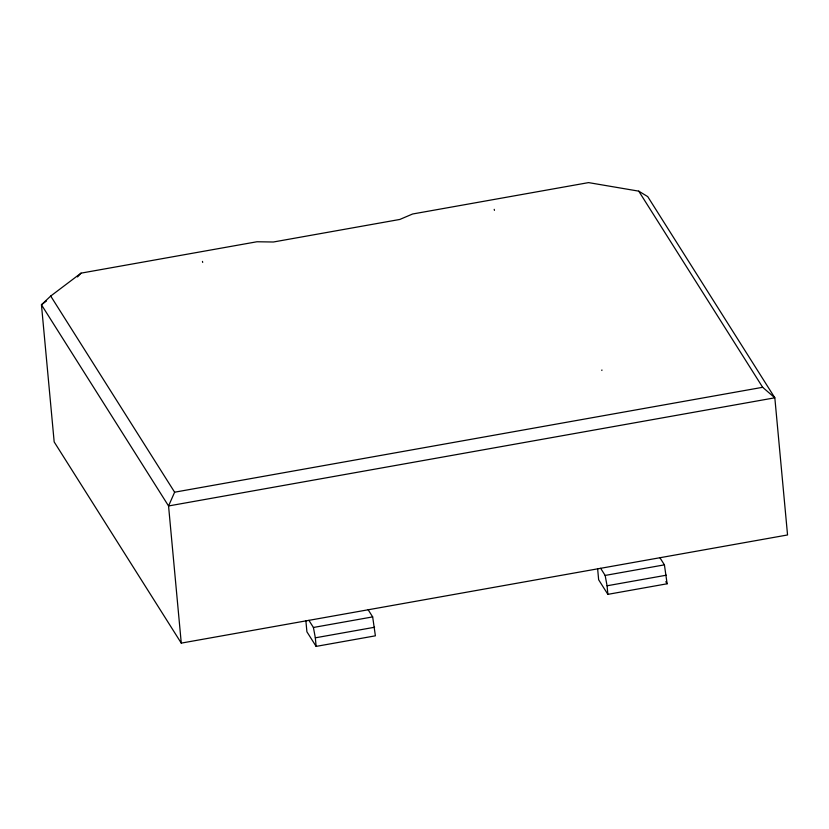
<?xml version="1.0" encoding="UTF-8"?>
<svg xmlns="http://www.w3.org/2000/svg" width="829" height="829" viewBox="0 0 829 829"><rect width="100%" height="100%" fill="white"/><g stroke="black" fill="none" stroke-linecap="round" stroke-linejoin="round"><path stroke-width="1.24" d="M601.833 370.501L601.916 369.952M46.497 300.958L41.45 304.771L168.556 505.959L774.825 397.806L762.659 387.298L174.629 492.198L168.556 505.959L181.271 643.117L787.55 534.964L774.825 397.806L647.729 196.618L638.744 191.147L588.569 182.608L412.614 213.996L399.827 219.447L273.363 242.006L256.969 241.757L81.014 273.145L50.704 296.046L41.45 304.771L54.175 441.93L181.271 643.117M77.532 276.938L81.014 273.145M308.916 620.351L313.414 627.47L372.667 616.9L375.392 635.822L316.129 646.392L306.906 631.791L305.88 620.776M600.652 568.3L605.149 575.43L664.412 564.85L667.127 583.782L607.864 594.352L598.642 579.751L597.626 568.725M316.129 646.392L315.331 637.822L374.594 627.252M607.864 594.352L607.077 585.782L666.329 575.202M638.744 191.147L762.659 387.298M659.915 557.73L664.412 564.85M665.811 581.689L667.127 583.782M368.169 609.781L372.667 616.9M50.704 296.046L174.629 492.198M494.208 209.333L494.436 210.369M202.463 261.384L202.69 262.42M605.149 575.43L607.077 585.782M313.414 627.47L315.331 637.822"/></g></svg>
